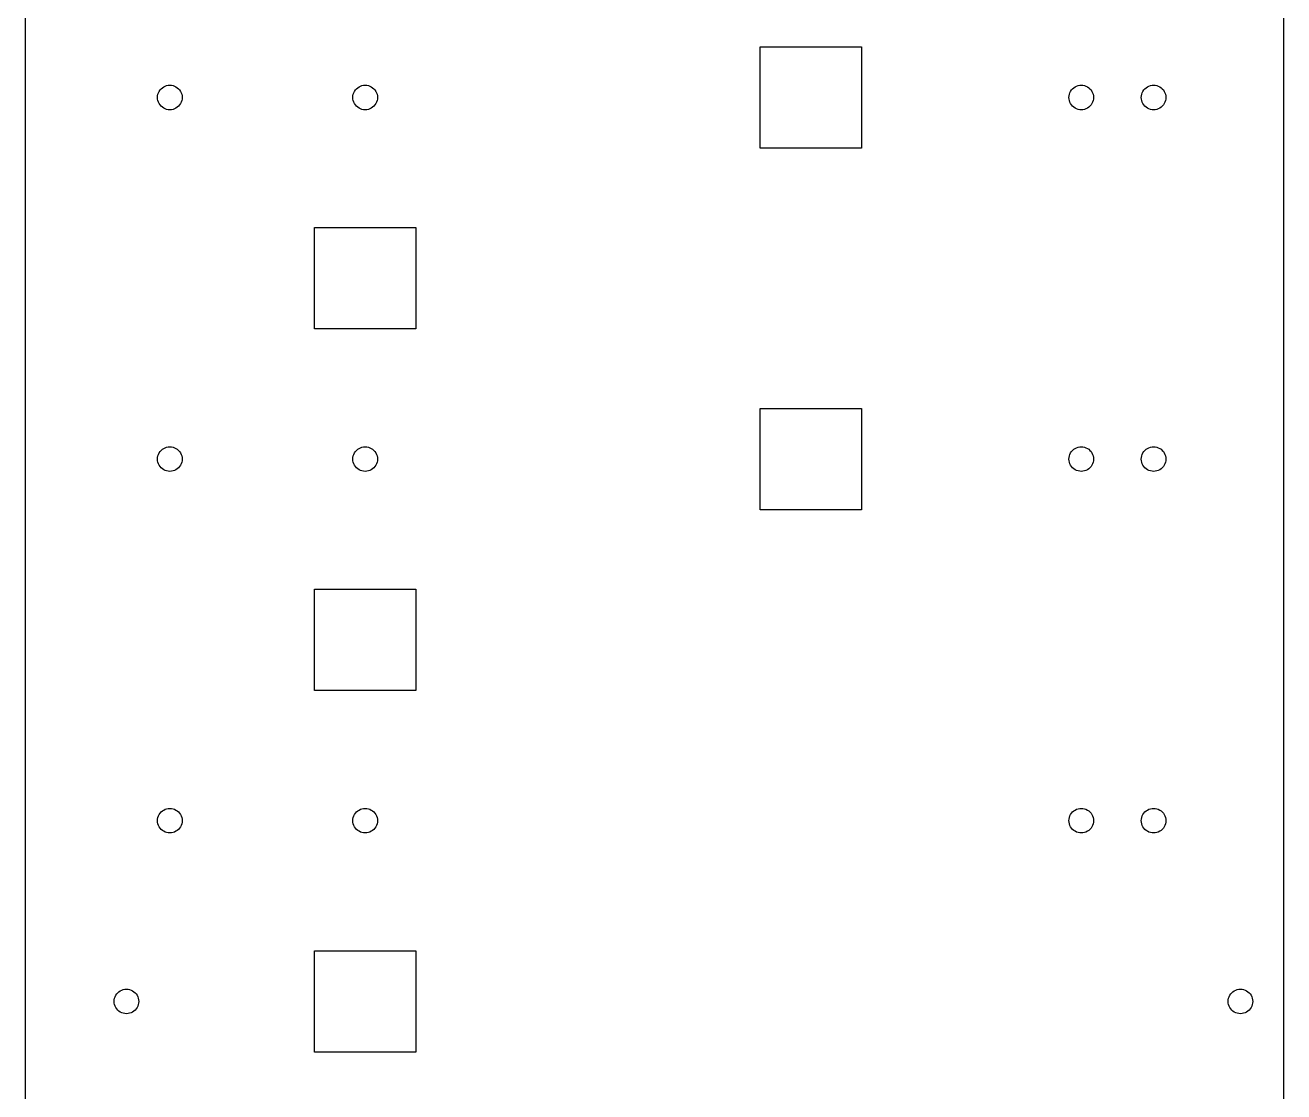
# Model space of a CAD drawing. Header units: metres. Extents: x 0 to 174, y 0 to 565.
# Drawn here: x 0 to 174, y 270 to 417.5 of the extents above; entities that cross this region are included whole.
import ezdxf

# ---------------------------------------------------------------- set-up
doc = ezdxf.new("R2010")
doc.units = ezdxf.units.M

msp = doc.modelspace()

# ---------------------------------------------------------------- linework, layer by layer
for p, q in [((174, 0), (174, 565)), ((0, 557), (0, 0)), ((101.6, 400.5), (101.6, 414.5)), ((101.6, 414.5), (115.6, 414.5)), ((115.6, 414.5), (115.6, 400.5)), ((18.9651, 408.849), (19.15, 408.972)), ((19.15, 408.972), (19.3494, 409.071)), ((19.3494, 409.071), (19.56, 409.142)), ((19.56, 409.142), (19.7781, 409.185)), ((19.7781, 409.185), (20, 409.2)), ((20, 409.2), (20.2219, 409.185)), ((20.2219, 409.185), (20.44, 409.142)), ((20.44, 409.142), (20.6506, 409.071)), ((20.6506, 409.071), (20.85, 408.972)), ((20.85, 408.972), (21.0349, 408.849)), ((45.9651, 408.849), (46.15, 408.972)), ((46.15, 408.972), (46.3494, 409.071)), ((46.3494, 409.071), (46.56, 409.142)), ((46.56, 409.142), (46.7781, 409.185)), ((46.7781, 409.185), (47, 409.2)), ((47, 409.2), (47.2219, 409.185)), ((47.2219, 409.185), (47.44, 409.142)), ((47.44, 409.142), (47.6506, 409.071)), ((47.6506, 409.071), (47.85, 408.972)), ((47.85, 408.972), (48.0349, 408.849)), ((144.965, 408.849), (145.15, 408.972)), ((145.15, 408.972), (145.349, 409.071)), ((145.349, 409.071), (145.56, 409.142)), ((145.56, 409.142), (145.778, 409.185)), ((145.778, 409.185), (146, 409.2)), ((146, 409.2), (146.222, 409.185)), ((146.222, 409.185), (146.44, 409.142)), ((146.44, 409.142), (146.651, 409.071)), ((146.651, 409.071), (146.85, 408.972)), ((146.85, 408.972), (147.035, 408.849)), ((154.965, 408.849), (155.15, 408.972)), ((155.15, 408.972), (155.349, 409.071)), ((155.349, 409.071), (155.56, 409.142)), ((155.56, 409.142), (155.778, 409.185)), ((155.778, 409.185), (156, 409.2)), ((156, 409.2), (156.222, 409.185)), ((156.222, 409.185), (156.44, 409.142)), ((156.44, 409.142), (156.651, 409.071)), ((156.651, 409.071), (156.85, 408.972)), ((156.85, 408.972), (157.035, 408.849)), ((18.3, 407.5), (18.3145, 407.722)), ((18.3145, 407.278), (18.3, 407.5)), ((18.3145, 407.722), (18.3579, 407.94)), ((18.3579, 407.06), (18.3145, 407.278)), ((18.3579, 407.94), (18.4294, 408.151)), ((18.4294, 408.151), (18.5278, 408.35)), ((18.5278, 408.35), (18.6513, 408.535)), ((18.6513, 408.535), (18.7979, 408.702)), ((18.7979, 408.702), (18.9651, 408.849)), ((21.0349, 408.849), (21.2021, 408.702)), ((21.2021, 408.702), (21.3487, 408.535)), ((21.3487, 408.535), (21.4722, 408.35)), ((21.4722, 408.35), (21.5706, 408.151)), ((21.5706, 408.151), (21.6421, 407.94)), ((21.6421, 407.94), (21.6855, 407.722)), ((21.6855, 407.278), (21.6421, 407.06)), ((21.6855, 407.722), (21.7, 407.5)), ((21.7, 407.5), (21.6855, 407.278)), ((45.3, 407.5), (45.3145, 407.722)), ((45.3145, 407.278), (45.3, 407.5)), ((45.3145, 407.722), (45.3579, 407.94)), ((45.3579, 407.06), (45.3145, 407.278)), ((45.3579, 407.94), (45.4294, 408.151)), ((45.4294, 408.151), (45.5278, 408.35)), ((45.5278, 408.35), (45.6513, 408.535)), ((45.6513, 408.535), (45.7979, 408.702)), ((45.7979, 408.702), (45.9651, 408.849)), ((48.0349, 408.849), (48.2021, 408.702)), ((48.2021, 408.702), (48.3487, 408.535)), ((48.3487, 408.535), (48.4722, 408.35)), ((48.4722, 408.35), (48.5706, 408.151)), ((48.5706, 408.151), (48.6421, 407.94)), ((48.6421, 407.94), (48.6855, 407.722)), ((48.6855, 407.278), (48.6421, 407.06)), ((48.6855, 407.722), (48.7, 407.5)), ((48.7, 407.5), (48.6855, 407.278)), ((144.3, 407.5), (144.315, 407.722)), ((144.315, 407.278), (144.3, 407.5)), ((144.315, 407.722), (144.358, 407.94)), ((144.358, 407.06), (144.315, 407.278)), ((144.358, 407.94), (144.429, 408.151)), ((144.429, 408.151), (144.528, 408.35)), ((144.528, 408.35), (144.651, 408.535)), ((144.651, 408.535), (144.798, 408.702)), ((144.798, 408.702), (144.965, 408.849)), ((147.035, 408.849), (147.202, 408.702)), ((147.202, 408.702), (147.349, 408.535)), ((147.349, 408.535), (147.472, 408.35)), ((147.472, 408.35), (147.571, 408.151)), ((147.571, 408.151), (147.642, 407.94)), ((147.642, 407.94), (147.685, 407.722)), ((147.685, 407.278), (147.642, 407.06)), ((147.685, 407.722), (147.7, 407.5)), ((147.7, 407.5), (147.685, 407.278)), ((154.3, 407.5), (154.315, 407.722)), ((154.315, 407.278), (154.3, 407.5)), ((154.315, 407.722), (154.358, 407.94)), ((154.358, 407.06), (154.315, 407.278)), ((154.358, 407.94), (154.429, 408.151)), ((154.429, 408.151), (154.528, 408.35)), ((154.528, 408.35), (154.651, 408.535)), ((154.651, 408.535), (154.798, 408.702)), ((154.798, 408.702), (154.965, 408.849)), ((157.035, 408.849), (157.202, 408.702)), ((157.202, 408.702), (157.349, 408.535)), ((157.349, 408.535), (157.472, 408.35)), ((157.472, 408.35), (157.571, 408.151)), ((157.571, 408.151), (157.642, 407.94)), ((157.642, 407.94), (157.685, 407.722)), ((157.685, 407.278), (157.642, 407.06)), ((157.685, 407.722), (157.7, 407.5)), ((157.7, 407.5), (157.685, 407.278)), ((18.4294, 406.849), (18.3579, 407.06)), ((18.5278, 406.65), (18.4294, 406.849)), ((18.6513, 406.465), (18.5278, 406.65)), ((18.7979, 406.298), (18.6513, 406.465)), ((18.9651, 406.151), (18.7979, 406.298)), ((19.15, 406.028), (18.9651, 406.151)), ((19.3494, 405.929), (19.15, 406.028)), ((19.56, 405.858), (19.3494, 405.929)), ((19.7781, 405.815), (19.56, 405.858)), ((20, 405.8), (19.7781, 405.815)), ((20.2219, 405.815), (20, 405.8)), ((20.44, 405.858), (20.2219, 405.815)), ((20.6506, 405.929), (20.44, 405.858)), ((20.85, 406.028), (20.6506, 405.929)), ((21.0349, 406.151), (20.85, 406.028)), ((21.2021, 406.298), (21.0349, 406.151)), ((21.3487, 406.465), (21.2021, 406.298)), ((21.4722, 406.65), (21.3487, 406.465)), ((21.5706, 406.849), (21.4722, 406.65)), ((21.6421, 407.06), (21.5706, 406.849)), ((45.4294, 406.849), (45.3579, 407.06)), ((45.5278, 406.65), (45.4294, 406.849)), ((45.6513, 406.465), (45.5278, 406.65)), ((45.7979, 406.298), (45.6513, 406.465)), ((45.9651, 406.151), (45.7979, 406.298)), ((46.15, 406.028), (45.9651, 406.151)), ((46.3494, 405.929), (46.15, 406.028)), ((46.56, 405.858), (46.3494, 405.929)), ((46.7781, 405.815), (46.56, 405.858)), ((47, 405.8), (46.7781, 405.815)), ((47.2219, 405.815), (47, 405.8)), ((47.44, 405.858), (47.2219, 405.815)), ((47.6506, 405.929), (47.44, 405.858)), ((47.85, 406.028), (47.6506, 405.929)), ((48.0349, 406.151), (47.85, 406.028)), ((48.2021, 406.298), (48.0349, 406.151)), ((48.3487, 406.465), (48.2021, 406.298)), ((48.4722, 406.65), (48.3487, 406.465)), ((48.5706, 406.849), (48.4722, 406.65)), ((48.6421, 407.06), (48.5706, 406.849)), ((144.429, 406.849), (144.358, 407.06)), ((144.528, 406.65), (144.429, 406.849)), ((144.651, 406.465), (144.528, 406.65)), ((144.798, 406.298), (144.651, 406.465)), ((144.965, 406.151), (144.798, 406.298)), ((145.15, 406.028), (144.965, 406.151)), ((145.349, 405.929), (145.15, 406.028)), ((145.56, 405.858), (145.349, 405.929)), ((145.778, 405.815), (145.56, 405.858)), ((146, 405.8), (145.778, 405.815)), ((146.222, 405.815), (146, 405.8)), ((146.44, 405.858), (146.222, 405.815)), ((146.651, 405.929), (146.44, 405.858)), ((146.85, 406.028), (146.651, 405.929)), ((147.035, 406.151), (146.85, 406.028)), ((147.202, 406.298), (147.035, 406.151)), ((147.349, 406.465), (147.202, 406.298)), ((147.472, 406.65), (147.349, 406.465)), ((147.571, 406.849), (147.472, 406.65)), ((147.642, 407.06), (147.571, 406.849)), ((154.429, 406.849), (154.358, 407.06)), ((154.528, 406.65), (154.429, 406.849)), ((154.651, 406.465), (154.528, 406.65)), ((154.798, 406.298), (154.651, 406.465)), ((154.965, 406.151), (154.798, 406.298)), ((155.15, 406.028), (154.965, 406.151)), ((155.349, 405.929), (155.15, 406.028)), ((155.56, 405.858), (155.349, 405.929)), ((155.778, 405.815), (155.56, 405.858)), ((156, 405.8), (155.778, 405.815)), ((156.222, 405.815), (156, 405.8)), ((156.44, 405.858), (156.222, 405.815)), ((156.651, 405.929), (156.44, 405.858)), ((156.85, 406.028), (156.651, 405.929)), ((157.035, 406.151), (156.85, 406.028)), ((157.202, 406.298), (157.035, 406.151)), ((157.349, 406.465), (157.202, 406.298)), ((157.472, 406.65), (157.349, 406.465)), ((157.571, 406.849), (157.472, 406.65)), ((157.642, 407.06), (157.571, 406.849)), ((115.6, 400.5), (101.6, 400.5)), ((40, 375.5), (40, 389.5)), ((40, 389.5), (54, 389.5)), ((54, 389.5), (54, 375.5)), ((54, 375.5), (40, 375.5)), ((101.6, 350.5), (101.6, 364.5)), ((101.6, 364.5), (115.6, 364.5)), ((115.6, 364.5), (115.6, 350.5)), ((18.5278, 358.35), (18.6513, 358.535)), ((18.6513, 358.535), (18.7979, 358.702)), ((18.7979, 358.702), (18.9651, 358.849)), ((18.9651, 358.849), (19.15, 358.972)), ((19.15, 358.972), (19.3494, 359.071)), ((19.3494, 359.071), (19.56, 359.142)), ((19.56, 359.142), (19.7781, 359.185)), ((19.7781, 359.185), (20, 359.2)), ((20, 359.2), (20.2219, 359.185)), ((20.2219, 359.185), (20.44, 359.142)), ((20.44, 359.142), (20.6506, 359.071)), ((20.6506, 359.071), (20.85, 358.972)), ((20.85, 358.972), (21.0349, 358.849)), ((21.0349, 358.849), (21.2021, 358.702)), ((21.2021, 358.702), (21.3487, 358.535)), ((21.3487, 358.535), (21.4722, 358.35)), ((45.5278, 358.35), (45.6513, 358.535)), ((45.6513, 358.535), (45.7979, 358.702)), ((45.7979, 358.702), (45.9651, 358.849)), ((45.9651, 358.849), (46.15, 358.972)), ((46.15, 358.972), (46.3494, 359.071)), ((46.3494, 359.071), (46.56, 359.142)), ((46.56, 359.142), (46.7781, 359.185)), ((46.7781, 359.185), (47, 359.2)), ((47, 359.2), (47.2219, 359.185)), ((47.2219, 359.185), (47.44, 359.142)), ((47.44, 359.142), (47.6506, 359.071)), ((47.6506, 359.071), (47.85, 358.972)), ((47.85, 358.972), (48.0349, 358.849)), ((48.0349, 358.849), (48.2021, 358.702)), ((48.2021, 358.702), (48.3487, 358.535)), ((48.3487, 358.535), (48.4722, 358.35)), ((144.528, 358.35), (144.651, 358.535)), ((144.651, 358.535), (144.798, 358.702)), ((144.798, 358.702), (144.965, 358.849)), ((144.965, 358.849), (145.15, 358.972)), ((145.15, 358.972), (145.349, 359.071)), ((145.349, 359.071), (145.56, 359.142)), ((145.56, 359.142), (145.778, 359.185)), ((145.778, 359.185), (146, 359.2)), ((146, 359.2), (146.222, 359.185)), ((146.222, 359.185), (146.44, 359.142)), ((146.44, 359.142), (146.651, 359.071)), ((146.651, 359.071), (146.85, 358.972)), ((146.85, 358.972), (147.035, 358.849)), ((147.035, 358.849), (147.202, 358.702)), ((147.202, 358.702), (147.349, 358.535)), ((147.349, 358.535), (147.472, 358.35)), ((154.528, 358.35), (154.651, 358.535)), ((154.651, 358.535), (154.798, 358.702)), ((154.798, 358.702), (154.965, 358.849)), ((154.965, 358.849), (155.15, 358.972)), ((155.15, 358.972), (155.349, 359.071)), ((155.349, 359.071), (155.56, 359.142)), ((155.56, 359.142), (155.778, 359.185)), ((155.778, 359.185), (156, 359.2)), ((156, 359.2), (156.222, 359.185)), ((156.222, 359.185), (156.44, 359.142)), ((156.44, 359.142), (156.651, 359.071)), ((156.651, 359.071), (156.85, 358.972)), ((156.85, 358.972), (157.035, 358.849)), ((157.035, 358.849), (157.202, 358.702)), ((157.202, 358.702), (157.349, 358.535)), ((157.349, 358.535), (157.472, 358.35)), ((18.3, 357.5), (18.3145, 357.722)), ((18.3145, 357.278), (18.3, 357.5)), ((18.3145, 357.722), (18.3579, 357.94)), ((18.3579, 357.06), (18.3145, 357.278)), ((18.3579, 357.94), (18.4294, 358.151)), ((18.4294, 356.849), (18.3579, 357.06)), ((18.4294, 358.151), (18.5278, 358.35)), ((18.5278, 356.65), (18.4294, 356.849)), ((21.4722, 358.35), (21.5706, 358.151)), ((21.5706, 356.849), (21.4722, 356.65)), ((21.5706, 358.151), (21.6421, 357.94)), ((21.6421, 357.06), (21.5706, 356.849)), ((21.6421, 357.94), (21.6855, 357.722)), ((21.6855, 357.278), (21.6421, 357.06)), ((21.6855, 357.722), (21.7, 357.5)), ((21.7, 357.5), (21.6855, 357.278)), ((45.3, 357.5), (45.3145, 357.722)), ((45.3145, 357.278), (45.3, 357.5)), ((45.3145, 357.722), (45.3579, 357.94)), ((45.3579, 357.06), (45.3145, 357.278)), ((45.3579, 357.94), (45.4294, 358.151)), ((45.4294, 356.849), (45.3579, 357.06)), ((45.4294, 358.151), (45.5278, 358.35)), ((45.5278, 356.65), (45.4294, 356.849)), ((48.4722, 358.35), (48.5706, 358.151)), ((48.5706, 356.849), (48.4722, 356.65)), ((48.5706, 358.151), (48.6421, 357.94)), ((48.6421, 357.06), (48.5706, 356.849)), ((48.6421, 357.94), (48.6855, 357.722)), ((48.6855, 357.278), (48.6421, 357.06)), ((48.6855, 357.722), (48.7, 357.5)), ((48.7, 357.5), (48.6855, 357.278)), ((144.3, 357.5), (144.315, 357.722)), ((144.315, 357.278), (144.3, 357.5)), ((144.315, 357.722), (144.358, 357.94)), ((144.358, 357.06), (144.315, 357.278)), ((144.358, 357.94), (144.429, 358.151)), ((144.429, 356.849), (144.358, 357.06)), ((144.429, 358.151), (144.528, 358.35)), ((144.528, 356.65), (144.429, 356.849)), ((147.472, 358.35), (147.571, 358.151)), ((147.571, 356.849), (147.472, 356.65)), ((147.571, 358.151), (147.642, 357.94)), ((147.642, 357.06), (147.571, 356.849)), ((147.642, 357.94), (147.685, 357.722)), ((147.685, 357.278), (147.642, 357.06)), ((147.685, 357.722), (147.7, 357.5)), ((147.7, 357.5), (147.685, 357.278)), ((154.3, 357.5), (154.315, 357.722)), ((154.315, 357.278), (154.3, 357.5)), ((154.315, 357.722), (154.358, 357.94)), ((154.358, 357.06), (154.315, 357.278)), ((154.358, 357.94), (154.429, 358.151)), ((154.429, 356.849), (154.358, 357.06)), ((154.429, 358.151), (154.528, 358.35)), ((154.528, 356.65), (154.429, 356.849)), ((157.472, 358.35), (157.571, 358.151)), ((157.571, 356.849), (157.472, 356.65)), ((157.571, 358.151), (157.642, 357.94)), ((157.642, 357.06), (157.571, 356.849)), ((157.642, 357.94), (157.685, 357.722)), ((157.685, 357.278), (157.642, 357.06)), ((157.685, 357.722), (157.7, 357.5)), ((157.7, 357.5), (157.685, 357.278)), ((18.6513, 356.465), (18.5278, 356.65)), ((18.7979, 356.298), (18.6513, 356.465)), ((18.9651, 356.151), (18.7979, 356.298)), ((19.15, 356.028), (18.9651, 356.151)), ((19.3494, 355.929), (19.15, 356.028)), ((19.56, 355.858), (19.3494, 355.929)), ((19.7781, 355.815), (19.56, 355.858)), ((20, 355.8), (19.7781, 355.815)), ((20.2219, 355.815), (20, 355.8)), ((20.44, 355.858), (20.2219, 355.815)), ((20.6506, 355.929), (20.44, 355.858)), ((20.85, 356.028), (20.6506, 355.929)), ((21.0349, 356.151), (20.85, 356.028)), ((21.2021, 356.298), (21.0349, 356.151)), ((21.3487, 356.465), (21.2021, 356.298)), ((21.4722, 356.65), (21.3487, 356.465)), ((45.6513, 356.465), (45.5278, 356.65)), ((45.7979, 356.298), (45.6513, 356.465)), ((45.9651, 356.151), (45.7979, 356.298)), ((46.15, 356.028), (45.9651, 356.151)), ((46.3494, 355.929), (46.15, 356.028)), ((46.56, 355.858), (46.3494, 355.929)), ((46.7781, 355.815), (46.56, 355.858)), ((47, 355.8), (46.7781, 355.815)), ((47.2219, 355.815), (47, 355.8)), ((47.44, 355.858), (47.2219, 355.815)), ((47.6506, 355.929), (47.44, 355.858)), ((47.85, 356.028), (47.6506, 355.929)), ((48.0349, 356.151), (47.85, 356.028)), ((48.2021, 356.298), (48.0349, 356.151)), ((48.3487, 356.465), (48.2021, 356.298)), ((48.4722, 356.65), (48.3487, 356.465)), ((144.651, 356.465), (144.528, 356.65)), ((144.798, 356.298), (144.651, 356.465)), ((144.965, 356.151), (144.798, 356.298)), ((145.15, 356.028), (144.965, 356.151)), ((145.349, 355.929), (145.15, 356.028)), ((145.56, 355.858), (145.349, 355.929)), ((145.778, 355.815), (145.56, 355.858)), ((146, 355.8), (145.778, 355.815)), ((146.222, 355.815), (146, 355.8)), ((146.44, 355.858), (146.222, 355.815)), ((146.651, 355.929), (146.44, 355.858)), ((146.85, 356.028), (146.651, 355.929)), ((147.035, 356.151), (146.85, 356.028)), ((147.202, 356.298), (147.035, 356.151)), ((147.349, 356.465), (147.202, 356.298)), ((147.472, 356.65), (147.349, 356.465)), ((154.651, 356.465), (154.528, 356.65)), ((154.798, 356.298), (154.651, 356.465)), ((154.965, 356.151), (154.798, 356.298)), ((155.15, 356.028), (154.965, 356.151)), ((155.349, 355.929), (155.15, 356.028)), ((155.56, 355.858), (155.349, 355.929)), ((155.778, 355.815), (155.56, 355.858)), ((156, 355.8), (155.778, 355.815)), ((156.222, 355.815), (156, 355.8)), ((156.44, 355.858), (156.222, 355.815)), ((156.651, 355.929), (156.44, 355.858)), ((156.85, 356.028), (156.651, 355.929)), ((157.035, 356.151), (156.85, 356.028)), ((157.202, 356.298), (157.035, 356.151)), ((157.349, 356.465), (157.202, 356.298)), ((157.472, 356.65), (157.349, 356.465)), ((115.6, 350.5), (101.6, 350.5)), ((40, 325.5), (40, 339.5)), ((40, 339.5), (54, 339.5)), ((54, 339.5), (54, 325.5)), ((54, 325.5), (40, 325.5)), ((18.3579, 307.94), (18.4294, 308.151)), ((18.4294, 308.151), (18.5278, 308.35)), ((18.5278, 308.35), (18.6513, 308.535)), ((18.6513, 308.535), (18.7979, 308.702)), ((18.7979, 308.702), (18.9651, 308.849)), ((18.9651, 308.849), (19.15, 308.972)), ((19.15, 308.972), (19.3494, 309.071)), ((19.3494, 309.071), (19.56, 309.142)), ((19.56, 309.142), (19.7781, 309.185)), ((19.7781, 309.185), (20, 309.2)), ((20, 309.2), (20.2219, 309.185)), ((20.2219, 309.185), (20.44, 309.142)), ((20.44, 309.142), (20.6506, 309.071)), ((20.6506, 309.071), (20.85, 308.972)), ((20.85, 308.972), (21.0349, 308.849)), ((21.0349, 308.849), (21.2021, 308.702)), ((21.2021, 308.702), (21.3487, 308.535)), ((21.3487, 308.535), (21.4722, 308.35)), ((21.4722, 308.35), (21.5706, 308.151)), ((21.5706, 308.151), (21.6421, 307.94)), ((45.3579, 307.94), (45.4294, 308.151)), ((45.4294, 308.151), (45.5278, 308.35)), ((45.5278, 308.35), (45.6513, 308.535)), ((45.6513, 308.535), (45.7979, 308.702)), ((45.7979, 308.702), (45.9651, 308.849)), ((45.9651, 308.849), (46.15, 308.972)), ((46.15, 308.972), (46.3494, 309.071)), ((46.3494, 309.071), (46.56, 309.142)), ((46.56, 309.142), (46.7781, 309.185)), ((46.7781, 309.185), (47, 309.2)), ((47, 309.2), (47.2219, 309.185)), ((47.2219, 309.185), (47.44, 309.142)), ((47.44, 309.142), (47.6506, 309.071)), ((47.6506, 309.071), (47.85, 308.972)), ((47.85, 308.972), (48.0349, 308.849)), ((48.0349, 308.849), (48.2021, 308.702)), ((48.2021, 308.702), (48.3487, 308.535)), ((48.3487, 308.535), (48.4722, 308.35)), ((48.4722, 308.35), (48.5706, 308.151)), ((48.5706, 308.151), (48.6421, 307.94)), ((144.358, 307.94), (144.429, 308.151)), ((144.429, 308.151), (144.528, 308.35)), ((144.528, 308.35), (144.651, 308.535)), ((144.651, 308.535), (144.798, 308.702)), ((144.798, 308.702), (144.965, 308.849)), ((144.965, 308.849), (145.15, 308.972)), ((145.15, 308.972), (145.349, 309.071)), ((145.349, 309.071), (145.56, 309.142)), ((145.56, 309.142), (145.778, 309.185)), ((145.778, 309.185), (146, 309.2)), ((146, 309.2), (146.222, 309.185)), ((146.222, 309.185), (146.44, 309.142)), ((146.44, 309.142), (146.651, 309.071)), ((146.651, 309.071), (146.85, 308.972)), ((146.85, 308.972), (147.035, 308.849)), ((147.035, 308.849), (147.202, 308.702)), ((147.202, 308.702), (147.349, 308.535)), ((147.349, 308.535), (147.472, 308.35)), ((147.472, 308.35), (147.571, 308.151)), ((147.571, 308.151), (147.642, 307.94)), ((154.358, 307.94), (154.429, 308.151)), ((154.429, 308.151), (154.528, 308.35)), ((154.528, 308.35), (154.651, 308.535)), ((154.651, 308.535), (154.798, 308.702)), ((154.798, 308.702), (154.965, 308.849)), ((154.965, 308.849), (155.15, 308.972)), ((155.15, 308.972), (155.349, 309.071)), ((155.349, 309.071), (155.56, 309.142)), ((155.56, 309.142), (155.778, 309.185)), ((155.778, 309.185), (156, 309.2)), ((156, 309.2), (156.222, 309.185)), ((156.222, 309.185), (156.44, 309.142)), ((156.44, 309.142), (156.651, 309.071)), ((156.651, 309.071), (156.85, 308.972)), ((156.85, 308.972), (157.035, 308.849)), ((157.035, 308.849), (157.202, 308.702)), ((157.202, 308.702), (157.349, 308.535)), ((157.349, 308.535), (157.472, 308.35)), ((157.472, 308.35), (157.571, 308.151)), ((157.571, 308.151), (157.642, 307.94)), ((18.3, 307.5), (18.3145, 307.722)), ((18.3145, 307.278), (18.3, 307.5)), ((18.3145, 307.722), (18.3579, 307.94)), ((18.3579, 307.06), (18.3145, 307.278)), ((18.4294, 306.849), (18.3579, 307.06)), ((18.5278, 306.65), (18.4294, 306.849)), ((18.6513, 306.465), (18.5278, 306.65)), ((18.7979, 306.298), (18.6513, 306.465)), ((18.9651, 306.151), (18.7979, 306.298)), ((21.2021, 306.298), (21.0349, 306.151)), ((21.3487, 306.465), (21.2021, 306.298)), ((21.4722, 306.65), (21.3487, 306.465)), ((21.5706, 306.849), (21.4722, 306.65)), ((21.6421, 307.06), (21.5706, 306.849)), ((21.6421, 307.94), (21.6855, 307.722)), ((21.6855, 307.278), (21.6421, 307.06)), ((21.6855, 307.722), (21.7, 307.5)), ((21.7, 307.5), (21.6855, 307.278)), ((45.3, 307.5), (45.3145, 307.722)), ((45.3145, 307.278), (45.3, 307.5)), ((45.3145, 307.722), (45.3579, 307.94)), ((45.3579, 307.06), (45.3145, 307.278)), ((45.4294, 306.849), (45.3579, 307.06)), ((45.5278, 306.65), (45.4294, 306.849)), ((45.6513, 306.465), (45.5278, 306.65)), ((45.7979, 306.298), (45.6513, 306.465)), ((45.9651, 306.151), (45.7979, 306.298)), ((48.2021, 306.298), (48.0349, 306.151)), ((48.3487, 306.465), (48.2021, 306.298)), ((48.4722, 306.65), (48.3487, 306.465)), ((48.5706, 306.849), (48.4722, 306.65)), ((48.6421, 307.06), (48.5706, 306.849)), ((48.6421, 307.94), (48.6855, 307.722)), ((48.6855, 307.278), (48.6421, 307.06)), ((48.6855, 307.722), (48.7, 307.5)), ((48.7, 307.5), (48.6855, 307.278)), ((144.3, 307.5), (144.315, 307.722)), ((144.315, 307.278), (144.3, 307.5)), ((144.315, 307.722), (144.358, 307.94)), ((144.358, 307.06), (144.315, 307.278)), ((144.429, 306.849), (144.358, 307.06)), ((144.528, 306.65), (144.429, 306.849)), ((144.651, 306.465), (144.528, 306.65)), ((144.798, 306.298), (144.651, 306.465)), ((144.965, 306.151), (144.798, 306.298)), ((147.202, 306.298), (147.035, 306.151)), ((147.349, 306.465), (147.202, 306.298)), ((147.472, 306.65), (147.349, 306.465)), ((147.571, 306.849), (147.472, 306.65)), ((147.642, 307.06), (147.571, 306.849)), ((147.642, 307.94), (147.685, 307.722)), ((147.685, 307.278), (147.642, 307.06)), ((147.685, 307.722), (147.7, 307.5)), ((147.7, 307.5), (147.685, 307.278)), ((154.3, 307.5), (154.315, 307.722)), ((154.315, 307.278), (154.3, 307.5)), ((154.315, 307.722), (154.358, 307.94)), ((154.358, 307.06), (154.315, 307.278)), ((154.429, 306.849), (154.358, 307.06)), ((154.528, 306.65), (154.429, 306.849)), ((154.651, 306.465), (154.528, 306.65)), ((154.798, 306.298), (154.651, 306.465)), ((154.965, 306.151), (154.798, 306.298)), ((157.202, 306.298), (157.035, 306.151)), ((157.349, 306.465), (157.202, 306.298)), ((157.472, 306.65), (157.349, 306.465)), ((157.571, 306.849), (157.472, 306.65)), ((157.642, 307.06), (157.571, 306.849)), ((157.642, 307.94), (157.685, 307.722)), ((157.685, 307.278), (157.642, 307.06)), ((157.685, 307.722), (157.7, 307.5)), ((157.7, 307.5), (157.685, 307.278)), ((19.15, 306.028), (18.9651, 306.151)), ((19.3494, 305.929), (19.15, 306.028)), ((19.56, 305.858), (19.3494, 305.929)), ((19.7781, 305.815), (19.56, 305.858)), ((20, 305.8), (19.7781, 305.815)), ((20.2219, 305.815), (20, 305.8)), ((20.44, 305.858), (20.2219, 305.815)), ((20.6506, 305.929), (20.44, 305.858)), ((20.85, 306.028), (20.6506, 305.929)), ((21.0349, 306.151), (20.85, 306.028)), ((46.15, 306.028), (45.9651, 306.151)), ((46.3494, 305.929), (46.15, 306.028)), ((46.56, 305.858), (46.3494, 305.929)), ((46.7781, 305.815), (46.56, 305.858)), ((47, 305.8), (46.7781, 305.815)), ((47.2219, 305.815), (47, 305.8)), ((47.44, 305.858), (47.2219, 305.815)), ((47.6506, 305.929), (47.44, 305.858)), ((47.85, 306.028), (47.6506, 305.929)), ((48.0349, 306.151), (47.85, 306.028)), ((145.15, 306.028), (144.965, 306.151)), ((145.349, 305.929), (145.15, 306.028)), ((145.56, 305.858), (145.349, 305.929)), ((145.778, 305.815), (145.56, 305.858)), ((146, 305.8), (145.778, 305.815)), ((146.222, 305.815), (146, 305.8)), ((146.44, 305.858), (146.222, 305.815)), ((146.651, 305.929), (146.44, 305.858)), ((146.85, 306.028), (146.651, 305.929)), ((147.035, 306.151), (146.85, 306.028)), ((155.15, 306.028), (154.965, 306.151)), ((155.349, 305.929), (155.15, 306.028)), ((155.56, 305.858), (155.349, 305.929)), ((155.778, 305.815), (155.56, 305.858)), ((156, 305.8), (155.778, 305.815)), ((156.222, 305.815), (156, 305.8)), ((156.44, 305.858), (156.222, 305.815)), ((156.651, 305.929), (156.44, 305.858)), ((156.85, 306.028), (156.651, 305.929)), ((157.035, 306.151), (156.85, 306.028)), ((40, 275.5), (40, 289.5)), ((40, 289.5), (54, 289.5)), ((54, 289.5), (54, 275.5)), ((12.6513, 283.535), (12.7979, 283.702)), ((12.7979, 283.702), (12.9651, 283.849)), ((12.9651, 283.849), (13.15, 283.972)), ((13.15, 283.972), (13.3494, 284.071)), ((13.3494, 284.071), (13.56, 284.142)), ((13.56, 284.142), (13.7781, 284.185)), ((13.7781, 284.185), (14, 284.2)), ((14, 284.2), (14.2219, 284.185)), ((14.2219, 284.185), (14.44, 284.142)), ((14.44, 284.142), (14.6506, 284.071)), ((14.6506, 284.071), (14.85, 283.972)), ((14.85, 283.972), (15.0349, 283.849)), ((15.0349, 283.849), (15.2021, 283.702)), ((15.2021, 283.702), (15.3487, 283.535)), ((166.651, 283.535), (166.798, 283.702)), ((166.798, 283.702), (166.965, 283.849)), ((166.965, 283.849), (167.15, 283.972)), ((167.15, 283.972), (167.349, 284.071)), ((167.349, 284.071), (167.56, 284.142)), ((167.56, 284.142), (167.778, 284.185)), ((167.778, 284.185), (168, 284.2)), ((168, 284.2), (168.222, 284.185)), ((168.222, 284.185), (168.44, 284.142)), ((168.44, 284.142), (168.651, 284.071)), ((168.651, 284.071), (168.85, 283.972)), ((168.85, 283.972), (169.035, 283.849)), ((169.035, 283.849), (169.202, 283.702)), ((169.202, 283.702), (169.349, 283.535)), ((12.3, 282.5), (12.3145, 282.722)), ((12.3145, 282.278), (12.3, 282.5)), ((12.3145, 282.722), (12.3579, 282.94)), ((12.3579, 282.06), (12.3145, 282.278)), ((12.3579, 282.94), (12.4294, 283.151)), ((12.4294, 281.849), (12.3579, 282.06)), ((12.4294, 283.151), (12.5278, 283.35)), ((12.5278, 283.35), (12.6513, 283.535)), ((15.3487, 283.535), (15.4722, 283.35)), ((15.4722, 283.35), (15.5706, 283.151)), ((15.5706, 283.151), (15.6421, 282.94)), ((15.6421, 282.06), (15.5706, 281.849)), ((15.6421, 282.94), (15.6855, 282.722)), ((15.6855, 282.278), (15.6421, 282.06)), ((15.6855, 282.722), (15.7, 282.5)), ((15.7, 282.5), (15.6855, 282.278)), ((166.3, 282.5), (166.315, 282.722)), ((166.315, 282.278), (166.3, 282.5)), ((166.315, 282.722), (166.358, 282.94)), ((166.358, 282.06), (166.315, 282.278)), ((166.358, 282.94), (166.429, 283.151)), ((166.429, 281.849), (166.358, 282.06)), ((166.429, 283.151), (166.528, 283.35)), ((166.528, 283.35), (166.651, 283.535)), ((169.349, 283.535), (169.472, 283.35)), ((169.472, 283.35), (169.571, 283.151)), ((169.571, 283.151), (169.642, 282.94)), ((169.642, 282.06), (169.571, 281.849)), ((169.642, 282.94), (169.685, 282.722)), ((169.685, 282.278), (169.642, 282.06)), ((169.685, 282.722), (169.7, 282.5)), ((169.7, 282.5), (169.685, 282.278)), ((12.5278, 281.65), (12.4294, 281.849)), ((12.6513, 281.465), (12.5278, 281.65)), ((12.7979, 281.298), (12.6513, 281.465)), ((12.9651, 281.151), (12.7979, 281.298)), ((13.15, 281.028), (12.9651, 281.151)), ((13.3494, 280.929), (13.15, 281.028)), ((13.56, 280.858), (13.3494, 280.929)), ((13.7781, 280.815), (13.56, 280.858)), ((14, 280.8), (13.7781, 280.815)), ((14.2219, 280.815), (14, 280.8)), ((14.44, 280.858), (14.2219, 280.815)), ((14.6506, 280.929), (14.44, 280.858)), ((14.85, 281.028), (14.6506, 280.929)), ((15.0349, 281.151), (14.85, 281.028)), ((15.2021, 281.298), (15.0349, 281.151)), ((15.3487, 281.465), (15.2021, 281.298)), ((15.4722, 281.65), (15.3487, 281.465)), ((15.5706, 281.849), (15.4722, 281.65)), ((166.528, 281.65), (166.429, 281.849)), ((166.651, 281.465), (166.528, 281.65)), ((166.798, 281.298), (166.651, 281.465)), ((166.965, 281.151), (166.798, 281.298)), ((167.15, 281.028), (166.965, 281.151)), ((167.349, 280.929), (167.15, 281.028)), ((167.56, 280.858), (167.349, 280.929)), ((167.778, 280.815), (167.56, 280.858)), ((168, 280.8), (167.778, 280.815)), ((168.222, 280.815), (168, 280.8)), ((168.44, 280.858), (168.222, 280.815)), ((168.651, 280.929), (168.44, 280.858)), ((168.85, 281.028), (168.651, 280.929)), ((169.035, 281.151), (168.85, 281.028)), ((169.202, 281.298), (169.035, 281.151)), ((169.349, 281.465), (169.202, 281.298)), ((169.472, 281.65), (169.349, 281.465)), ((169.571, 281.849), (169.472, 281.65)), ((54, 275.5), (40, 275.5))]:
    msp.add_line(p, q)

doc.saveas('drawing.dxf')
